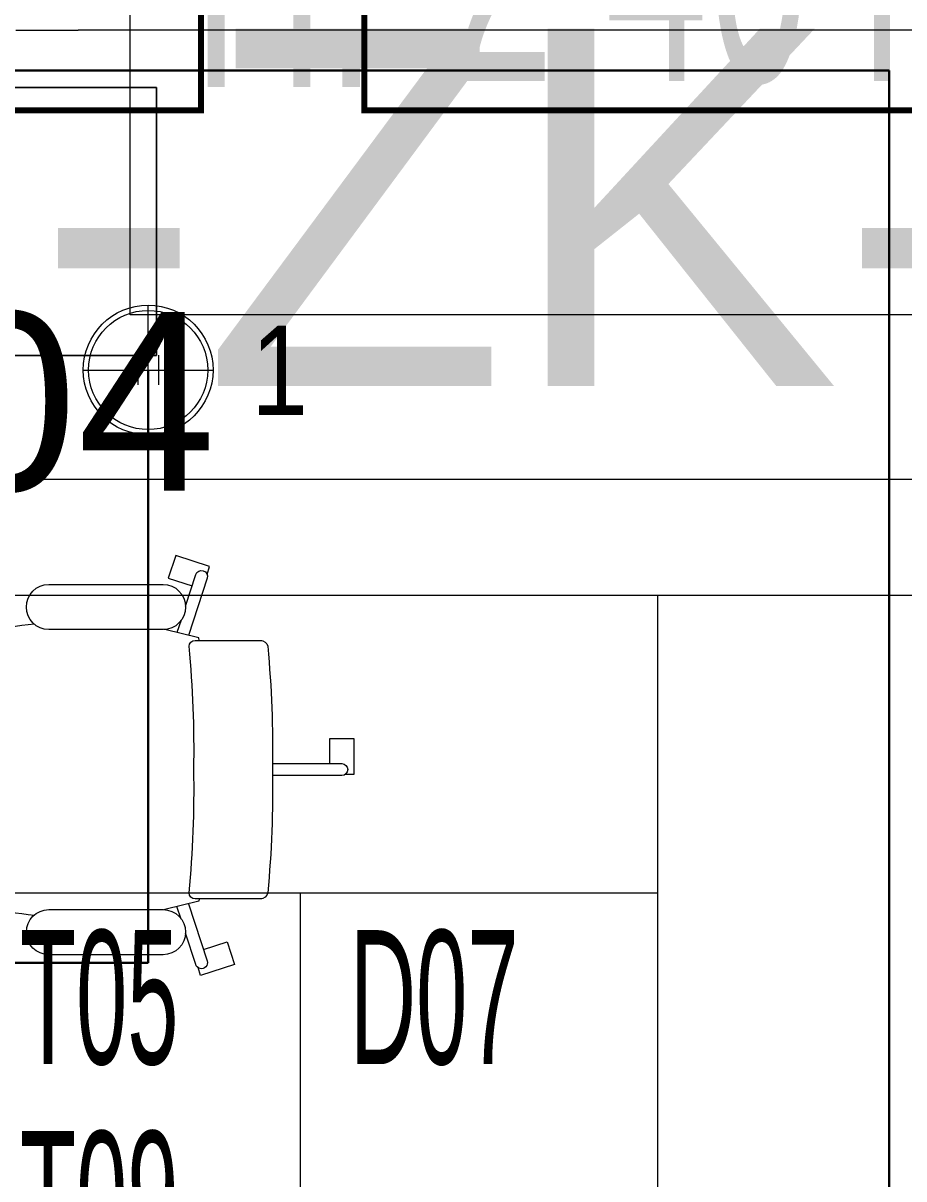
# Model space of a CAD drawing. Extents: x -9058 to 11890, y 0 to 7444.
# Drawn here: x 3709.8 to 3857.7, y 3167 to 3361.1 of the extents above; entities that cross this region are included whole.
import ezdxf
from ezdxf.enums import TextEntityAlignment as Align

# ---------------------------------------------------------------- set-up
doc = ezdxf.new("R2010")
doc.units = 0
doc.header["$LTSCALE"] = 10
doc.header["$MEASUREMENT"] = 0
doc.linetypes.add('HIDDEN2', pattern=[4.7625, 3.175, -1.5875])
doc.layers.get('0').update_dxf_attribs({"color": 9, "lineweight": 9})
for name, color, linetype, lineweight in [('05', 9, 'Continuous', 9), ('11', 9, 'Continuous', 9), ('21', 9, 'Continuous', 9), ('21_mahal200', 9, 'Continuous', 9), ('21_mahal200 @ 10 (1)', 9, 'Continuous', 9), ('21_mahal200 @ 10 (2)', 9, 'Continuous', 9), ('21_mahal200 @ 20', 9, 'Continuous', 9), ('31', 9, 'Continuous', 9), ('40A', 9, 'Continuous', 9), ('E-KABLO', 7, 'Continuous', 30)]:
    doc.layers.add(name, color=color, linetype=linetype, lineweight=lineweight)
doc.styles.add('Arial', font='arial.ttf', dxfattribs={"height": 2.5})
doc.styles.add('MuuM_TEXT-STANDART', font='ARIALN.TTF')

# ---------------------------------------------------------------- blocks, each defined once
blk = doc.blocks.new('0a_roomno2')
blk.add_lwpolyline([(30, -16), (0, -16), (0, 0), (30, 0)], close=True)
for points in [[(0, 0), (30, 0)], [(0, -5), (30, -5)], [(24, -5), (24, -16)]]:
    blk.add_lwpolyline(points)
at = {"layer": '40A'}
blk.add_lwpolyline([(0, 0), (30, 0)], dxfattribs=at)
at = {"style": 'MuuM_TEXT-STANDART', "width": 0.6}
blk.add_text('H:', height=2.25, dxfattribs=at).set_placement((0.525, -12.9619), align=Align.MIDDLE_LEFT)
at = {"style": 'Arial'}
blk.add_attdef('ODANO', (0, 1.505), '', height=3, dxfattribs=at)
blk.add_attdef('MEKANADI', text='', height=3, dxfattribs=at).set_placement((0.525, -4.75), align=Align.BOTTOM_LEFT)
at = {"style": 'MuuM_TEXT-STANDART', "width": 0.6}
for tag, p in [('YER01', (15, -7)), ('TAVAN01', (20.625, -7)), ('DUVAR01', (26.25, -7)), ('YER02', (15, -10.375)), ('TAVAN02', (20.625, -10.375)), ('DUVAR02', (26.25, -10.375)), ('YER03', (15, -13.75)), ('TAVAN03', (20.625, -13.75)), ('DUVAR03', (26.25, -13.75))]:
    blk.add_attdef(tag, text='', height=2.25, dxfattribs=at).set_placement(p, align=Align.MIDDLE_CENTER)
at = {"style": 'MuuM_TEXT-STANDART'}
blk.add_attdef('M2', text='', height=2.25, dxfattribs=at).set_placement((1.3231, -7.8046), align=Align.MIDDLE_LEFT)
at = {"style": 'MuuM_TEXT-STANDART', "width": 0.6}
blk.add_attdef('TEMIZTAVANYUKSEKLIGI', text='', height=2.25, dxfattribs=at).set_placement((2.7, -13.1619), align=Align.MIDDLE_LEFT)
blk = doc.blocks.new('*U639')
at = {"layer": '21_mahal200 @ 20'}
ref = blk.add_blockref('0a_roomno2', (3727.76, 3632.07), dxfattribs=dict(at, xscale=20, yscale=20, zscale=20))
ref.add_attrib('TEMIZTAVANYUKSEKLIGI', '2.40 m', dxfattribs={"layer": '0', "height": 45, "style": 'MuuM_TEXT-STANDART', "width": 0.6}).set_placement((3781.76, 3373.83), align=Align.MIDDLE_LEFT)
blk = doc.blocks.new('p-sand-porsche')
at = {"layer": '05', "ltscale": 0.02}
for points in [[(-1.61, 30.22), (-5.6, 28.92), (-6.84, 32.73), (-1.13, 34.58), (-0.7, 33.25)], [(-2.21, 32.08), (-2.21, 32.08)], [(-0.32, 32.74), (1.4, 27.44)], [(32.8, 23.53), (35.41, 25.43), (38.94, 20.57), (38.57, 20.31)], [(-0.9, 21.7), (-0.84, 22.1), (4.86, 23.5), (5.04, 23.53)], [(2.15, 25.12), (2.84, 23)], [(-22.84, -1), (-22.84, -5.2), (-26.84, -5.2), (-26.84, 0.8), (-25.44, 0.8)], [(-24.79, 1), (-24.79, 1)], [(-25.83, -0.08), (-25.81, -0.08)], [(-24.79, -1), (-24.79, -1)], [(40.65, -16.37), (41.53, -17.01), (38, -21.87), (37.36, -21.4)], [(-0.9, -21.7), (-0.84, -22.1), (4.86, -23.5), (5.04, -23.53)], [(2.15, -25.12), (2.84, -23)], [(-2.22, -32.75), (-2.65, -34.09), (3.05, -35.94), (4.29, -32.14), (0.29, -30.84)], [(-2.21, -32.07), (-2.21, -32.07)], [(-0.31, -32.69), (-0.31, -32.69)]]:
    blk.add_lwpolyline(points, dxfattribs=at)
for points in [[(0.89, 22.53), (-2.23, 32.12, -1.025339), (-0.31, 32.69), (-0.31, 32.69)], [(24.36, 31.1, -0.990997), (24.36, 23.5), (5.16, 23.5, -0.990997), (5.16, 31.1), (24.36, 31.1)], [(26.76, 24.5, -0.029436), (35.26, 23.1, -0.236009), (40.96, 14.75, -0.045719), (42.26, -0.02)], [(-13.2, 0, -0.028751), (-12.4, 20.7, -0.357908), (-11.18, 21.7)], [(-11.39, 21.7), (-0.2, 21.7, -0.413901), (0.8, 20.7, 0.028751), (0, 0)], [(-13.22, -1), (-24.84, -1, -1), (-24.84, 1), (-13.22, 1)], [(42.26, 0.02, -0.045719), (40.96, -14.75, -0.236009), (35.26, -23.1, -0.029436), (26.76, -24.5)], [(-11.18, -21.7, -0.357908), (-12.4, -20.7, -0.028751), (-13.2, 0)], [(0, 0, 0.028751), (0.8, -20.7, -0.413901), (-0.2, -21.7), (-11.39, -21.7)], [(1.4, -27.44), (-0.32, -32.74, -1), (-2.23, -32.12), (0.89, -22.52)], [(24.36, -31.1), (5.16, -31.1, -0.990997), (5.16, -23.5), (24.36, -23.5, -0.990997), (24.36, -31.1)]]:
    blk.add_lwpolyline(points, format="xyb", dxfattribs=at)
blk = doc.blocks.new('p-porsche_mobilya_3')
for points in [[(2609.73, 4465.4), (2609.73, 4285.4), (2514.73, 4285.4), (2514.73, 4465.4)], [(2514.73, 4465.4), (2654.73, 4465.4), (2654.73, 4420.4), (2609.73, 4420.4)], [(2484.59, 4377.5), (2439.59, 4377.5), (2439.59, 4422.5), (2484.59, 4422.5)], [(2609.73, 4420.4), (2514.73, 4420.4), (2514.73, 4420.4)]]:
    blk.add_lwpolyline(points)
for points in [[(2609.73, 4420.4), (2654.73, 4420.4), (2654.73, 4465.4), (2514.73, 4465.4), (2514.73, 4285.4), (2609.73, 4285.4)], [(2434.59, 4427.5), (2484.59, 4427.5), (2484.59, 4372.5), (2434.59, 4372.5)]]:
    blk.add_lwpolyline(points, close=True)
blk = doc.blocks.new('*U642')
at = {"layer": '21_mahal200 @ 10 (1)'}
ref = blk.add_blockref('0a_roomno2', (3516.33, 3265), dxfattribs=dict(at, xscale=10, yscale=10, zscale=10))
ref.add_attrib('ODANO', ' PRS-ZK-04', (3516.33, 3282.55), dxfattribs={"layer": '0', "height": 30, "style": 'Arial'})
ref.add_attrib('TAVAN01', 'T05', dxfattribs={"layer": '0', "height": 22.5, "style": 'MuuM_TEXT-STANDART', "width": 0.6}).set_placement((3722.58, 3197.5), align=Align.MIDDLE_CENTER)
ref.add_attrib('DUVAR01', 'D07', dxfattribs={"layer": '0', "height": 22.5, "style": 'MuuM_TEXT-STANDART', "width": 0.6}).set_placement((3778.83, 3197.5), align=Align.MIDDLE_CENTER)
ref.add_attrib('TAVAN02', 'T09', dxfattribs={"layer": '0', "height": 22.5, "style": 'MuuM_TEXT-STANDART', "width": 0.6}).set_placement((3722.58, 3163.75), align=Align.MIDDLE_CENTER)
at = {"layer": '21_mahal200 @ 10 (2)'}
ref = blk.add_blockref('0a_roomno2', (3516.33, 3265), dxfattribs=dict(at, xscale=10, yscale=10, zscale=10))
ref.add_attrib('ODANO', ' PRS-ZK-04', (3516.33, 3282.55), dxfattribs={"layer": '0', "height": 30, "style": 'Arial'})
ref.add_attrib('TAVAN01', 'T05', dxfattribs={"layer": '0', "height": 22.5, "style": 'MuuM_TEXT-STANDART', "width": 0.6}).set_placement((3722.58, 3197.5), align=Align.MIDDLE_CENTER)
ref.add_attrib('DUVAR01', 'D07', dxfattribs={"layer": '0', "height": 22.5, "style": 'MuuM_TEXT-STANDART', "width": 0.6}).set_placement((3778.83, 3197.5), align=Align.MIDDLE_CENTER)
ref.add_attrib('TAVAN02', 'T09', dxfattribs={"layer": '0', "height": 22.5, "style": 'MuuM_TEXT-STANDART', "width": 0.6}).set_placement((3722.58, 3163.75), align=Align.MIDDLE_CENTER)
at = {"layer": '21_mahal200 @ 20'}
ref = blk.add_blockref('0a_roomno2', (3516.33, 3265), dxfattribs=dict(at, xscale=20, yscale=20, zscale=20))
ref.add_attrib('ODANO', ' PRS-ZK-04', (3516.33, 3300.1), dxfattribs={"layer": '0', "height": 60, "style": 'Arial'})
blk = doc.blocks.new('0_downlight')
for p, q in [((0, -10.9), (0, 10.9)), ((-1.75, 2.5), (-1.75, -2.5)), ((1.75, 2.5), (1.75, -2.5)), ((-10.9, 0), (10.9, 0)), ((-1.75, 0), (1.75, 0))]:
    blk.add_line(p, q)
for radius in [10.9, 10]:
    blk.add_circle((0, 0), radius)

msp = doc.modelspace()

# ---------------------------------------------------------------- linework, layer by layer
at = {"layer": '11'}
for points in [[(3708.56, 3359.87), (3719.06, 3359.87)], [(3905.06, 3359.87), (3719.06, 3359.87)]]:
    msp.add_lwpolyline(points, dxfattribs=at)
at = {"layer": '21', "linetype": 'HIDDEN2', "ltscale": 0.1, "const_width": 1}
for points in [[(3767.13, 3867.87), (3976.02, 3867.87), (3976.02, 3346.4), (3767.13, 3346.4)], [(3378.1, 3651.73), (3739.69, 3651.73), (3739.69, 3346.4), (3378.1, 3346.4)]]:
    msp.add_lwpolyline(points, close=True, dxfattribs=at)
at = {"layer": '21_mahal200'}
msp.add_lwpolyline([(4070.64, 3284.43), (3467.06, 3284.43)], dxfattribs=at)
at = {"layer": 'E-KABLO', "color": 6}
for p, q in [((3590.85, 3353.13), (3855.25, 3353.13)), ((3855.25, 3353.13), (3855.25, 3152.81)), ((3730.81, 3302.81), (3730.81, 3203.28)), ((3730.81, 3203.28), (3590.85, 3203.28))]:
    msp.add_line(p, q, dxfattribs=at)

# ---------------------------------------------------------------- block references
at = {"layer": '05'}
msp.add_blockref('p-porsche_mobilya_3', (1077.47, -1115.14), dxfattribs=at)
at = {"layer": '05', "rotation": 180}
msp.add_blockref('p-sand-porsche', (3738.48, 3235.71), dxfattribs=at)
at = {"layer": '21_mahal200', "color": 6}
for name in ['*U639', '*U642']:
    msp.add_blockref(name, (0, 0), dxfattribs=at)
at = {"layer": '31'}
ref = msp.add_blockref('0_downlight', (3730.81, 3302.81), dxfattribs=at)
ref.add_attrib('AYDINLATMA', '1', (3748.1, 3295.24), dxfattribs={"layer": '0', "height": 15, "style": 'MuuM_TEXT-STANDART'})

doc.saveas('drawing.dxf')
